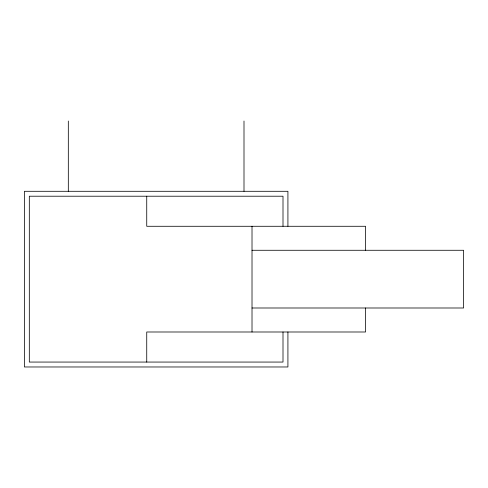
<?xml version="1.0" encoding="UTF-8"?>
<svg xmlns="http://www.w3.org/2000/svg" width="488" height="488" viewBox="0 0 488 488"><rect width="100%" height="100%" fill="white"/><g stroke="black" fill="none" stroke-linecap="round" stroke-linejoin="round"><path stroke-width="0.73" d="M252.015 250.277L463.6 250.277L463.6 307.995L252.015 307.995M365.555 250.277L365.555 226.279L146.736 226.279L146.736 196.213M365.555 307.995L365.555 331.993L146.736 331.993L146.736 362.059M287.92 226.279L287.92 191.296L24.4 191.296L24.4 366.976L287.92 366.976L287.92 331.993M283.003 226.279L283.003 196.213L29.317 196.213L29.317 362.059L283.003 362.059L283.003 331.993M252.015 226.279L252.015 331.993M244 121.024L244 191.296M68.32 121.024L68.32 191.296"/></g></svg>
